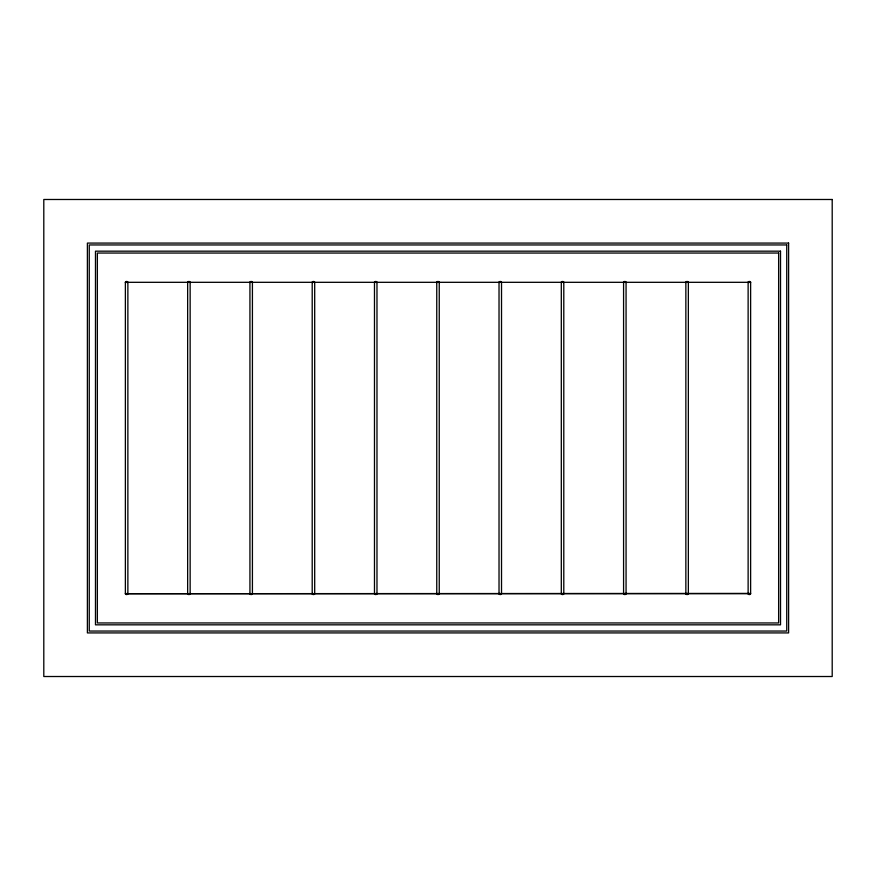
<?xml version="1.0" encoding="UTF-8"?>
<svg xmlns="http://www.w3.org/2000/svg" width="876" height="876" viewBox="0 0 876 876"><rect width="100%" height="100%" fill="white"/><g stroke="black" fill="none" stroke-linecap="round" stroke-linejoin="round"><path stroke-width="1.31" d="M126.626 282.313L750.622 282.313L750.622 593.534L126.626 593.687L749.374 593.534M748.126 282.291L748.126 593.709M688.35 282.335L688.35 593.665M685.853 282.291L685.853 593.709M626.066 282.335L626.066 593.665M623.581 282.291L623.581 593.709M563.794 282.335L563.794 593.665M561.308 282.291L561.308 593.709M501.521 282.335L501.521 593.665M499.024 282.291L499.024 593.709M439.248 282.335L439.248 593.665M436.752 282.291L436.752 593.709M376.976 282.335L376.976 593.665M374.479 282.291L374.479 593.709M314.692 282.335L314.692 593.665M312.206 282.291L312.206 593.709M252.419 282.335L252.419 593.665M249.934 282.291L249.934 593.709M190.147 282.335L190.147 593.665M187.65 282.291L187.65 593.709M127.874 282.313L127.874 593.534M125.377 282.291L125.377 593.709M190.07 593.391A1.248 0.865 0 0 1 188.898 594.552A1.248 0.865 0 0 1 187.727 593.391M187.727 282.598A1.248 0.832 0 0 1 188.898 281.481A1.248 0.832 0 0 1 190.07 282.587M252.354 593.391A1.248 0.865 0 0 1 251.171 594.552A1.248 0.865 0 0 1 250.01 593.391M250.01 282.598A1.248 0.832 0 0 1 251.171 281.481A1.248 0.832 0 0 1 252.354 282.587M127.797 593.391A1.248 0.865 0 0 1 127.228 594.443A1.248 0.865 0 0 1 125.651 594.235A1.248 0.865 0 0 1 125.695 593.107M125.695 282.871A1.248 0.832 0 0 1 125.651 281.787A1.248 0.832 0 0 1 127.228 281.579A1.248 0.832 0 0 1 127.797 282.587M688.273 593.391A1.248 0.865 0 0 1 687.091 594.552A1.248 0.865 0 0 1 685.93 593.391M685.93 282.598A1.248 0.832 0 0 1 687.091 281.481A1.248 0.832 0 0 1 688.273 282.587M439.172 593.391A1.248 0.865 0 0 1 437.989 594.552A1.248 0.865 0 0 1 436.828 593.391M436.828 282.598A1.248 0.832 0 0 1 437.989 281.481A1.248 0.832 0 0 1 439.172 282.587M314.626 593.391A1.248 0.865 0 0 1 313.444 594.552A1.248 0.865 0 0 1 312.283 593.391M312.283 282.598A1.248 0.832 0 0 1 313.444 281.481A1.248 0.832 0 0 1 314.626 282.587M626.001 593.391A1.248 0.865 0 0 1 624.818 594.552A1.248 0.865 0 0 1 623.657 593.391M623.657 282.598A1.248 0.832 0 0 1 624.818 281.481A1.248 0.832 0 0 1 626.001 282.587M750.316 593.118A1.248 0.865 0 0 1 750.338 594.235A1.248 0.865 0 0 1 748.761 594.443A1.248 0.865 0 0 1 748.203 593.391M748.203 282.598A1.248 0.832 0 0 1 748.761 281.59A1.248 0.832 0 0 1 750.338 281.787A1.248 0.832 0 0 1 750.316 282.86M563.728 593.391A1.248 0.865 0 0 1 562.545 594.552A1.248 0.865 0 0 1 561.385 593.391M561.385 282.598A1.248 0.832 0 0 1 562.545 281.481A1.248 0.832 0 0 1 563.728 282.587M501.422 593.348A1.248 0.865 0 0 1 500.305 594.552A1.248 0.865 0 0 1 499.101 593.391M499.101 282.598A1.248 0.832 0 0 1 500.305 281.481A1.248 0.832 0 0 1 501.422 282.641M376.899 593.391A1.248 0.865 0 0 1 375.684 594.552A1.248 0.865 0 0 1 374.589 593.337M374.589 282.652A1.248 0.832 0 0 1 375.684 281.481A1.248 0.832 0 0 1 376.899 282.587M832.2 199.487L43.8 199.487L43.8 676.513L832.2 676.513L832.2 199.487M788.608 243.079L87.392 243.079L87.392 632.921L788.608 632.921L788.608 243.079M786.736 244.951L89.264 244.951L89.264 631.048L786.736 631.048L786.736 244.951M780.516 251.171L95.484 251.171L95.484 624.829L780.516 624.829L780.516 251.171M778.644 253.044L97.356 253.044L97.356 622.956L778.644 622.956L778.644 253.044"/></g></svg>
